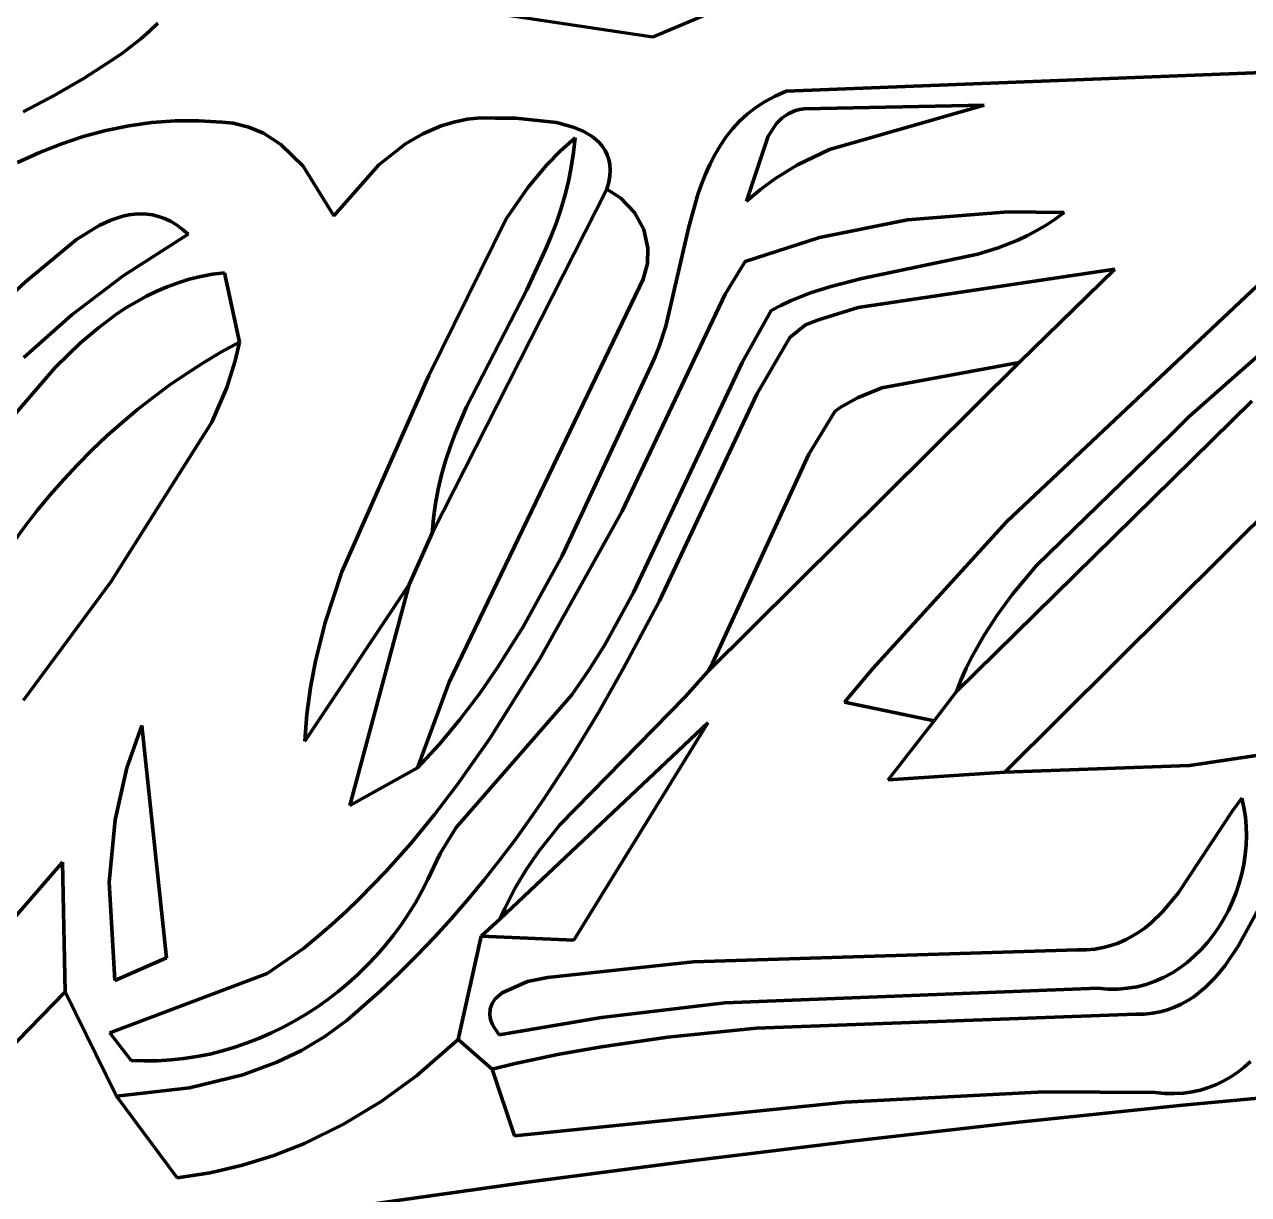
# Model space of a CAD drawing. Header units: millimetres. Extents: x 0.18 to 6.32, y 4.4 to 10.2.
# Drawn here: x 4.247 to 5.122, y 5.448 to 6.284 of the extents above; entities that cross this region are included whole.
import ezdxf

# ---------------------------------------------------------------- set-up
doc = ezdxf.new("R2010")
doc.units = ezdxf.units.MM
for name, color, linetype, lineweight in [('color#004f00ff', 7, 'CONTINUOUS', 100), ('color#86026eff', 7, 'CONTINUOUS', 100), ('color#b36001ff', 7, 'CONTINUOUS', 100), ('color#ba871eff', 7, 'CONTINUOUS', 100), ('color#fdfdfaff', 7, 'CONTINUOUS', 100)]:
    doc.layers.add(name, color=color, linetype=linetype, lineweight=lineweight)

msp = doc.modelspace()

# ---------------------------------------------------------------- linework, layer by layer
at = {"layer": 'color#004f00ff'}
for p, q in [((4.69623, 6.27473), (4.78864, 6.31392)), ((4.5463, 6.29715), (4.69623, 6.27473)), ((4.33042, 6.27346), (4.33658, 6.27893)), ((4.33658, 6.27893), (4.34255, 6.28467)), ((4.32408, 6.26829), (4.33042, 6.27346)), ((4.31098, 6.25892), (4.31759, 6.26344)), ((4.31759, 6.26344), (4.32408, 6.26829)), ((4.29002, 6.24536), (4.31098, 6.25892)), ((4.26847, 6.23279), (4.29002, 6.24536)), ((5.16726, 6.25078), (4.79145, 6.2359)), ((4.79145, 6.2359), (4.78359, 6.23252)), ((4.24636, 6.22118), (4.26847, 6.23279)), ((4.77635, 6.22867), (4.76971, 6.22436)), ((4.78359, 6.23252), (4.77635, 6.22867)), ((4.76362, 6.21962), (4.75805, 6.21448)), ((4.76971, 6.22436), (4.76362, 6.21962)), ((4.32175, 6.21123), (4.30534, 6.20787)), ((4.33831, 6.21356), (4.32175, 6.21123)), ((4.35499, 6.2148), (4.33831, 6.21356)), ((4.37173, 6.21491), (4.35499, 6.2148)), ((4.38848, 6.21384), (4.37173, 6.21491)), ((4.39646, 6.21302), (4.38848, 6.21384)), ((4.40765, 6.21028), (4.39646, 6.21302)), ((4.41794, 6.20594), (4.40765, 6.21028)), ((4.54494, 6.21117), (4.53184, 6.2055)), ((4.55409, 6.21396), (4.54494, 6.21117)), ((4.56355, 6.21588), (4.55409, 6.21396)), ((4.57335, 6.21684), (4.56355, 6.21588)), ((4.58347, 6.21679), (4.57335, 6.21684)), ((4.59824, 6.21671), (4.58347, 6.21679)), ((4.62732, 6.21359), (4.59824, 6.21671)), ((4.6392, 6.21038), (4.62732, 6.21359)), ((4.64639, 6.20742), (4.6392, 6.21038)), ((4.75298, 6.20897), (4.74836, 6.2031)), ((4.75805, 6.21448), (4.75298, 6.20897)), ((4.28913, 6.20351), (4.27318, 6.19821)), ((4.30534, 6.20787), (4.28913, 6.20351)), ((4.43034, 6.19797), (4.41794, 6.20594)), ((4.53184, 6.2055), (4.51946, 6.19826)), ((4.65274, 6.2037), (4.64639, 6.20742)), ((4.65554, 6.20153), (4.65274, 6.2037)), ((4.65806, 6.19914), (4.65554, 6.20153)), ((4.74836, 6.2031), (4.74417, 6.19692)), ((4.25753, 6.192), (4.24223, 6.18493)), ((4.27318, 6.19821), (4.25753, 6.192)), ((4.4463, 6.18234), (4.43034, 6.19797)), ((4.51946, 6.19826), (4.50043, 6.18336)), ((4.66026, 6.19652), (4.65806, 6.19914)), ((4.66212, 6.19366), (4.66026, 6.19652)), ((4.66361, 6.19055), (4.66212, 6.19366)), ((4.74417, 6.19692), (4.74037, 6.19044)), ((4.46834, 6.14696), (4.4463, 6.18234)), ((4.50043, 6.18336), (4.46834, 6.14696)), ((4.66471, 6.18718), (4.66361, 6.19055)), ((4.66539, 6.18354), (4.66471, 6.18718)), ((4.66562, 6.17962), (4.66539, 6.18354)), ((4.73693, 6.18369), (4.73381, 6.1767)), ((4.74037, 6.19044), (4.73693, 6.18369)), ((4.66465, 6.1709), (4.66539, 6.17541)), ((4.66539, 6.17541), (4.66562, 6.17962)), ((4.73381, 6.1767), (4.73097, 6.1695)), ((4.66338, 6.16607), (4.66465, 6.1709)), ((4.67332, 6.15963), (4.66338, 6.16607)), ((4.73097, 6.1695), (4.7284, 6.1621)), ((4.68313, 6.14937), (4.67332, 6.15963)), ((4.7284, 6.1621), (4.72188, 6.13904)), ((4.6897, 6.13725), (4.68313, 6.14937)), ((4.72188, 6.13904), (4.70535, 6.06817)), ((4.69269, 6.12392), (4.6897, 6.13725)), ((4.69226, 6.11282), (4.69269, 6.12392)), ((4.68913, 6.1017), (4.69226, 6.11282)), ((4.55077, 5.81376), (4.68651, 6.09623)), ((4.68651, 6.09623), (4.68913, 6.1017)), ((4.70535, 6.06817), (4.70058, 6.05344)), ((4.38806, 6.04963), (4.40093, 6.05669)), ((4.40093, 6.05669), (4.39791, 6.0434)), ((4.70058, 6.05344), (4.69784, 6.04637)), ((4.36317, 6.0343), (4.37548, 6.04216)), ((4.37548, 6.04216), (4.38806, 6.04963)), ((4.39791, 6.0434), (4.3918, 6.02415)), ((4.69784, 6.04637), (4.69482, 6.03953)), ((4.95795, 6.04204), (4.73521, 5.82115)), ((4.85964, 6.0239), (4.95795, 6.04204)), ((4.35114, 6.02605), (4.36317, 6.0343)), ((4.69482, 6.03953), (4.63132, 5.90387)), ((4.3394, 6.01742), (4.35114, 6.02605)), ((4.32796, 6.00843), (4.3394, 6.01742)), ((4.3918, 6.02415), (4.38116, 5.99958)), ((4.82999, 6.00989), (4.84227, 6.01686)), ((4.84227, 6.01686), (4.85964, 6.0239)), ((4.31681, 5.99909), (4.32796, 6.00843)), ((4.80768, 5.97663), (4.82607, 6.0072)), ((4.82607, 6.0072), (4.82999, 6.00989)), ((4.30597, 5.98941), (4.31681, 5.99909)), ((4.38116, 5.99958), (4.31269, 5.89131)), ((4.94752, 5.74948), (5.2006, 6.00098)), ((4.29543, 5.9794), (4.30597, 5.98941)), ((4.28521, 5.96908), (4.29543, 5.9794)), ((4.73869, 5.82739), (4.80768, 5.97663)), ((4.27531, 5.95844), (4.28521, 5.96908)), ((4.26572, 5.94752), (4.27531, 5.95844)), ((4.25647, 5.93631), (4.26572, 5.94752)), ((4.24755, 5.92482), (4.25647, 5.93631)), ((4.23896, 5.91308), (4.24755, 5.92482)), ((4.63132, 5.90387), (4.6036, 5.85334)), ((4.30915, 5.88563), (4.24664, 5.80073)), ((4.31269, 5.89131), (4.30915, 5.88563)), ((4.6036, 5.85334), (4.58529, 5.82416)), ((4.58529, 5.82416), (4.57223, 5.80532)), ((4.73521, 5.82115), (4.73869, 5.82739)), ((4.52808, 5.75246), (4.55077, 5.81376)), ((4.57223, 5.80532), (4.55839, 5.78704)), ((4.55839, 5.78704), (4.5437, 5.7694)), ((4.5437, 5.7694), (4.52808, 5.75246)), ((5.13861, 5.7629), (5.07963, 5.75415)), ((5.07963, 5.75415), (4.94752, 5.74948)), ((4.2106, 5.52497), (4.27637, 5.59241)), ((4.27637, 5.59241), (4.31303, 5.51795)), ((4.52743, 5.5325), (4.55719, 5.55837)), ((4.55719, 5.55837), (4.5813, 5.53725)), ((4.5813, 5.53725), (4.59728, 5.4896)), ((5.10908, 5.53173), (5.11395, 5.53504)), ((5.11395, 5.53504), (5.11862, 5.53869)), ((5.11862, 5.53869), (5.12309, 5.54264)), ((4.50202, 5.51406), (4.52743, 5.5325)), ((5.09318, 5.52398), (5.0987, 5.52617)), ((5.0987, 5.52617), (5.104, 5.52876)), ((5.104, 5.52876), (5.10908, 5.53173)), ((4.31303, 5.51795), (4.35646, 5.45957)), ((4.8335, 5.51358), (4.9757, 5.52096)), ((4.9757, 5.52096), (5.05494, 5.52059)), ((5.05494, 5.52059), (5.06195, 5.51988)), ((5.06195, 5.51988), (5.0687, 5.51971)), ((5.0687, 5.51971), (5.07519, 5.52006)), ((5.19212, 5.52242), (5.07479, 5.51135)), ((5.07519, 5.52006), (5.08143, 5.5209)), ((5.08143, 5.5209), (5.08742, 5.52222)), ((5.08742, 5.52222), (5.09318, 5.52398)), ((4.47526, 5.49786), (4.50202, 5.51406)), ((4.59728, 5.4896), (4.8335, 5.51358)), ((5.07479, 5.51135), (4.95757, 5.49919)), ((4.44724, 5.4841), (4.47526, 5.49786)), ((4.95757, 5.49919), (4.84047, 5.48596)), ((4.42545, 5.47551), (4.44724, 5.4841)), ((4.84047, 5.48596), (4.7235, 5.47168)), ((4.40303, 5.4685), (4.42545, 5.47551)), ((4.38003, 5.46316), (4.40303, 5.4685)), ((4.7235, 5.47168), (4.60667, 5.45636)), ((4.35646, 5.45957), (4.38003, 5.46316)), ((4.60667, 5.45636), (4.48997, 5.44003))]:
    msp.add_line(p, q, dxfattribs=at)
at = {"layer": 'color#86026eff'}
for p, q in [((4.33658, 6.27893), (4.33042, 6.27346)), ((4.34255, 6.28467), (4.33658, 6.27893)), ((4.33042, 6.27346), (4.32408, 6.26829)), ((4.31759, 6.26344), (4.31098, 6.25892)), ((4.32408, 6.26829), (4.31759, 6.26344)), ((4.31098, 6.25892), (4.29002, 6.24536)), ((4.29002, 6.24536), (4.26847, 6.23279)), ((4.26847, 6.23279), (4.24636, 6.22118)), ((4.53842, 5.92024), (4.66338, 6.16607)), ((4.66338, 6.16607), (4.67332, 6.15963)), ((4.67332, 6.15963), (4.68313, 6.14937)), ((4.68313, 6.14937), (4.6897, 6.13725)), ((4.6897, 6.13725), (4.69269, 6.12392)), ((4.69269, 6.12392), (4.69226, 6.11282)), ((4.69226, 6.11282), (4.68913, 6.1017)), ((4.36501, 6.10158), (4.37316, 6.10361)), ((4.37316, 6.10361), (4.38153, 6.10519)), ((4.38153, 6.10519), (4.39011, 6.10631)), ((4.39011, 6.10631), (4.40093, 6.05669)), ((4.84295, 6.08144), (5.02617, 6.10878)), ((5.02617, 6.10878), (4.95795, 6.04204)), ((4.34177, 6.09306), (4.34933, 6.09629)), ((4.34933, 6.09629), (4.35707, 6.09914)), ((4.35707, 6.09914), (4.36501, 6.10158)), ((4.68651, 6.09623), (4.55077, 5.81376)), ((4.68913, 6.1017), (4.68651, 6.09623)), ((4.32721, 6.08556), (4.33441, 6.08948)), ((4.33441, 6.08948), (4.34177, 6.09306)), ((4.31333, 6.07678), (4.32019, 6.08132)), ((4.32019, 6.08132), (4.32721, 6.08556)), ((4.81459, 6.0727), (4.84295, 6.08144)), ((4.30006, 6.06691), (4.31333, 6.07678)), ((4.79392, 6.05999), (4.80515, 6.06898)), ((4.80515, 6.06898), (4.81459, 6.0727)), ((4.28734, 6.0561), (4.30006, 6.06691)), ((4.77051, 6.01951), (4.79392, 6.05999)), ((4.26916, 6.03851), (4.28734, 6.0561)), ((4.40093, 6.05669), (4.38806, 6.04963)), ((4.37548, 6.04216), (4.36317, 6.0343)), ((4.38806, 6.04963), (4.37548, 6.04216)), ((4.95795, 6.04204), (4.85964, 6.0239)), ((4.20339, 5.9623), (4.26916, 6.03851)), ((4.36317, 6.0343), (4.35114, 6.02605)), ((4.35114, 6.02605), (4.3394, 6.01742)), ((4.3394, 6.01742), (4.32796, 6.00843)), ((4.70083, 5.87193), (4.77051, 6.01951)), ((4.84227, 6.01686), (4.82999, 6.00989)), ((4.85964, 6.0239), (4.84227, 6.01686)), ((4.32796, 6.00843), (4.31681, 5.99909)), ((4.82607, 6.0072), (4.80768, 5.97663)), ((4.82999, 6.00989), (4.82607, 6.0072)), ((4.91296, 5.80707), (5.12397, 6.01457)), ((4.31681, 5.99909), (4.30597, 5.98941)), ((5.2006, 6.00098), (4.94752, 5.74948)), ((4.30597, 5.98941), (4.29543, 5.9794)), ((4.29543, 5.9794), (4.28521, 5.96908)), ((4.80768, 5.97663), (4.73869, 5.82739)), ((4.28521, 5.96908), (4.27531, 5.95844)), ((4.27531, 5.95844), (4.26572, 5.94752)), ((4.26572, 5.94752), (4.25647, 5.93631)), ((4.25647, 5.93631), (4.24755, 5.92482)), ((4.24755, 5.92482), (4.23896, 5.91308)), ((4.52199, 5.88354), (4.53842, 5.92024)), ((4.47977, 5.72568), (4.52199, 5.88354)), ((4.67526, 5.82365), (4.70083, 5.87193)), ((4.65727, 5.79204), (4.67526, 5.82365)), ((4.73869, 5.82739), (4.73521, 5.82115)), ((4.73521, 5.82115), (4.71929, 5.80334)), ((4.55077, 5.81376), (4.52808, 5.75246)), ((4.89704, 5.78613), (4.91296, 5.80707)), ((4.71929, 5.80334), (4.62961, 5.71182)), ((4.63841, 5.76101), (4.65727, 5.79204)), ((4.86421, 5.74384), (4.89704, 5.78613)), ((4.62863, 5.74575), (4.63841, 5.76101)), ((4.52808, 5.75246), (4.47977, 5.72568)), ((4.61859, 5.73067), (4.62863, 5.74575)), ((4.94752, 5.74948), (4.86421, 5.74384)), ((4.60829, 5.71579), (4.61859, 5.73067)), ((4.59771, 5.70113), (4.60829, 5.71579)), ((4.62961, 5.71182), (4.61484, 5.69313)), ((4.58683, 5.68669), (4.59771, 5.70113)), ((4.61484, 5.69313), (4.60584, 5.68005)), ((4.19624, 5.59489), (4.27453, 5.68503)), ((4.27453, 5.68503), (4.27637, 5.59241)), ((4.57566, 5.67248), (4.58683, 5.68669)), ((4.60584, 5.68005), (4.59765, 5.66636)), ((5.11439, 5.625), (5.14587, 5.68292)), ((4.56417, 5.65854), (4.57566, 5.67248)), ((4.59765, 5.66636), (4.59038, 5.65199)), ((4.55235, 5.64486), (4.56417, 5.65854)), ((4.59038, 5.65199), (4.58713, 5.64452)), ((4.54019, 5.63145), (4.55235, 5.64486)), ((4.58713, 5.64452), (4.57355, 5.63212)), ((4.52768, 5.61835), (4.54019, 5.63145)), ((4.57355, 5.63212), (4.55719, 5.55837)), ((5.10507, 5.61131), (5.11439, 5.625)), ((4.5148, 5.60554), (4.52768, 5.61835)), ((4.50155, 5.59306), (4.5148, 5.60554)), ((5.09821, 5.60298), (5.10507, 5.61131)), ((5.09075, 5.59547), (5.09821, 5.60298)), ((4.27637, 5.59241), (4.2106, 5.52497)), ((4.48791, 5.58091), (4.50155, 5.59306)), ((5.07823, 5.58614), (5.08259, 5.58897)), ((5.08259, 5.58897), (5.08677, 5.59208)), ((5.08677, 5.59208), (5.09075, 5.59547)), ((4.47785, 5.5722), (4.48791, 5.58091)), ((5.05857, 5.57823), (5.06384, 5.57966)), ((5.06384, 5.57966), (5.06886, 5.58147)), ((5.06886, 5.58147), (5.07365, 5.58364)), ((5.07365, 5.58364), (5.07823, 5.58614)), ((4.46193, 5.56059), (4.47785, 5.5722)), ((4.77024, 5.56636), (5.04124, 5.57643)), ((5.04124, 5.57643), (5.04729, 5.57659)), ((5.04729, 5.57659), (5.05306, 5.5772)), ((5.05306, 5.5772), (5.05857, 5.57823)), ((4.70683, 5.55993), (4.77024, 5.56636)), ((4.44513, 5.55063), (4.46193, 5.56059)), ((4.55719, 5.55837), (4.52743, 5.5325)), ((4.62812, 5.54755), (4.65952, 5.55316)), ((4.65952, 5.55316), (4.70683, 5.55993)), ((4.42758, 5.5422), (4.44513, 5.55063)), ((4.59687, 5.54095), (4.62812, 5.54755)), ((4.40319, 5.53318), (4.42758, 5.5422)), ((4.5813, 5.53725), (4.59687, 5.54095)), ((4.59728, 5.4896), (4.5813, 5.53725)), ((5.11395, 5.53504), (5.10908, 5.53173)), ((5.11862, 5.53869), (5.11395, 5.53504)), ((5.12309, 5.54264), (5.11862, 5.53869)), ((4.36511, 5.52386), (4.40319, 5.53318)), ((4.52743, 5.5325), (4.50202, 5.51406)), ((5.0987, 5.52617), (5.09318, 5.52398)), ((5.104, 5.52876), (5.0987, 5.52617)), ((5.10908, 5.53173), (5.104, 5.52876)), ((4.31303, 5.51795), (4.36511, 5.52386)), ((4.35646, 5.45957), (4.31303, 5.51795)), ((4.9757, 5.52096), (4.8335, 5.51358)), ((5.05494, 5.52059), (4.9757, 5.52096)), ((5.06195, 5.51988), (5.05494, 5.52059)), ((5.0687, 5.51971), (5.06195, 5.51988)), ((5.07519, 5.52006), (5.0687, 5.51971)), ((5.08143, 5.5209), (5.07519, 5.52006)), ((5.08742, 5.52222), (5.08143, 5.5209)), ((5.09318, 5.52398), (5.08742, 5.52222)), ((4.50202, 5.51406), (4.47526, 5.49786)), ((4.8335, 5.51358), (4.59728, 5.4896)), ((4.47526, 5.49786), (4.44724, 5.4841)), ((4.44724, 5.4841), (4.42545, 5.47551)), ((4.42545, 5.47551), (4.40303, 5.4685)), ((4.40303, 5.4685), (4.38003, 5.46316)), ((4.38003, 5.46316), (4.35646, 5.45957))]:
    msp.add_line(p, q, dxfattribs=at)
at = {"layer": 'color#b36001ff'}
for p, q in [((4.63012, 6.19327), (4.64058, 6.20268)), ((4.64058, 6.20268), (4.63953, 6.19206)), ((4.62041, 6.18328), (4.63012, 6.19327)), ((4.63953, 6.19206), (4.63793, 6.18163)), ((4.60714, 6.16737), (4.62041, 6.18328)), ((4.63793, 6.18163), (4.63584, 6.17137)), ((4.59149, 6.14468), (4.60714, 6.16737)), ((4.63584, 6.17137), (4.6333, 6.16129)), ((4.6333, 6.16129), (4.63033, 6.15135)), ((4.31754, 6.14668), (4.32178, 6.1476)), ((4.32178, 6.1476), (4.32604, 6.14817)), ((4.32604, 6.14817), (4.33031, 6.14838)), ((4.33031, 6.14838), (4.33458, 6.1482)), ((4.33458, 6.1482), (4.33885, 6.14759)), ((4.33885, 6.14759), (4.34311, 6.14655)), ((4.63033, 6.15135), (4.62699, 6.14155)), ((4.87811, 6.14399), (4.94998, 6.1498)), ((4.94998, 6.1498), (4.98995, 6.14929)), ((4.98995, 6.14929), (4.98362, 6.14458)), ((4.28449, 6.12993), (4.30075, 6.14006)), ((4.30075, 6.14006), (4.30909, 6.1439)), ((4.30909, 6.1439), (4.31754, 6.14668)), ((4.34311, 6.14655), (4.34736, 6.14504)), ((4.34736, 6.14504), (4.3516, 6.14303)), ((4.3516, 6.14303), (4.35582, 6.14051)), ((4.35582, 6.14051), (4.36002, 6.13744)), ((4.53625, 6.03272), (4.59149, 6.14468)), ((4.62699, 6.14155), (4.62332, 6.13187)), ((4.81532, 6.13133), (4.87811, 6.14399)), ((4.97714, 6.14027), (4.97052, 6.13636)), ((4.98362, 6.14458), (4.97714, 6.14027)), ((4.24798, 6.0997), (4.28449, 6.12993)), ((4.36419, 6.13381), (4.3177, 6.10404)), ((4.36002, 6.13744), (4.36419, 6.13381)), ((4.62332, 6.13187), (4.61934, 6.12229)), ((4.76209, 6.11426), (4.81532, 6.13133)), ((4.95687, 6.12957), (4.94276, 6.12401)), ((4.96375, 6.1328), (4.95687, 6.12957)), ((4.97052, 6.13636), (4.96375, 6.1328)), ((4.61934, 6.12229), (4.60604, 6.09406)), ((4.94276, 6.12401), (4.92827, 6.11944)), ((4.94888, 5.92817), (5.15519, 6.12273)), ((4.74771, 6.09091), (4.76209, 6.11426)), ((4.92827, 6.11944), (4.84553, 6.10207)), ((4.3177, 6.10404), (4.28109, 6.07624)), ((4.23829, 6.09068), (4.24798, 6.0997)), ((4.82322, 6.0965), (4.80868, 6.09184)), ((4.84553, 6.10207), (4.82322, 6.0965)), ((4.60604, 6.09406), (4.56313, 6.01044)), ((4.67424, 5.93597), (4.74771, 6.09091)), ((4.79451, 6.08617), (4.78759, 6.08288)), ((4.80868, 6.09184), (4.79451, 6.08617)), ((4.78079, 6.07926), (4.76, 6.04213)), ((4.78759, 6.08288), (4.78079, 6.07926)), ((5.16897, 6.08243), (5.11583, 6.03578)), ((4.28109, 6.07624), (4.24687, 6.04567)), ((4.76, 6.04213), (4.6824, 5.87782)), ((5.11583, 6.03578), (5.0793, 6.00344)), ((4.47405, 5.89258), (4.53625, 6.03272)), ((4.56313, 6.01044), (4.55503, 5.99134)), ((5.0793, 6.00344), (5.06667, 5.99095)), ((4.55503, 5.99134), (4.55143, 5.98163)), ((5.06667, 5.99095), (4.97023, 5.89707)), ((4.55143, 5.98163), (4.54816, 5.97179)), ((4.54816, 5.97179), (4.54528, 5.96182)), ((4.54528, 5.96182), (4.54283, 5.95169)), ((4.54283, 5.95169), (4.54084, 5.94139)), ((4.54084, 5.94139), (4.53936, 5.93092)), ((4.53936, 5.93092), (4.53842, 5.92024)), ((4.61545, 5.83038), (4.67424, 5.93597)), ((4.53842, 5.92024), (4.52199, 5.88354)), ((4.85329, 5.82348), (4.94888, 5.92817)), ((4.97023, 5.89707), (4.95312, 5.87657)), ((4.46207, 5.85634), (4.47405, 5.89258)), ((4.52199, 5.88354), (4.44759, 5.77145)), ((4.6824, 5.87782), (4.66177, 5.84044)), ((4.95312, 5.87657), (4.94258, 5.86227)), ((4.94258, 5.86227), (4.93287, 5.84738)), ((4.45506, 5.82862), (4.46207, 5.85634)), ((4.93287, 5.84738), (4.9241, 5.83182)), ((4.66177, 5.84044), (4.65048, 5.82231)), ((4.45151, 5.80984), (4.45506, 5.82862)), ((4.57961, 5.77342), (4.61545, 5.83038)), ((4.83298, 5.79938), (4.85329, 5.82348)), ((4.9201, 5.82377), (4.91638, 5.81552)), ((4.9241, 5.83182), (4.9201, 5.82377)), ((4.65048, 5.82231), (4.63837, 5.80463)), ((4.91638, 5.81552), (4.91296, 5.80707)), ((4.44899, 5.79079), (4.45151, 5.80984)), ((4.91296, 5.80707), (4.89704, 5.78613)), ((4.63837, 5.80463), (4.55556, 5.70996)), ((4.89704, 5.78613), (4.83298, 5.79938)), ((4.44759, 5.77145), (4.44899, 5.79079)), ((4.55645, 5.74046), (4.57961, 5.77342)), ((4.54019, 5.71915), (4.55645, 5.74046)), ((5.11018, 5.72188), (5.11681, 5.7307)), ((5.11681, 5.7307), (5.11836, 5.72416)), ((4.52319, 5.69846), (4.54019, 5.71915)), ((5.07131, 5.66287), (5.11018, 5.72188)), ((5.11836, 5.72416), (5.11944, 5.7175)), ((4.55556, 5.70996), (4.54426, 5.69119)), ((5.11944, 5.7175), (5.12007, 5.71076)), ((5.12007, 5.71076), (5.12027, 5.70395)), ((5.12027, 5.70395), (5.12003, 5.69712)), ((4.50539, 5.67846), (4.52319, 5.69846)), ((5.12003, 5.69712), (5.11938, 5.69027)), ((4.54426, 5.69119), (4.53941, 5.6812)), ((5.11938, 5.69027), (5.11832, 5.68345)), ((4.48672, 5.65923), (4.50539, 5.67846)), ((4.53941, 5.6812), (4.5355, 5.67267)), ((5.11687, 5.67668), (5.11503, 5.66999)), ((5.11832, 5.68345), (5.11687, 5.67668)), ((4.5355, 5.67267), (4.53122, 5.66431)), ((5.11503, 5.66999), (5.11282, 5.66341)), ((4.47704, 5.64992), (4.48672, 5.65923)), ((4.53122, 5.66431), (4.5266, 5.65614)), ((5.06017, 5.64962), (5.07131, 5.66287)), ((5.11282, 5.66341), (5.11024, 5.65695)), ((4.46712, 5.64084), (4.47704, 5.64992)), ((4.5266, 5.65614), (4.52165, 5.64817)), ((5.05207, 5.64181), (5.06017, 5.64962)), ((5.10732, 5.65066), (5.10404, 5.64456)), ((5.11024, 5.65695), (5.10732, 5.65066)), ((4.45695, 5.63198), (4.46712, 5.64084)), ((4.51637, 5.64041), (4.51078, 5.63286)), ((4.52165, 5.64817), (4.51637, 5.64041)), ((5.04777, 5.63828), (5.05207, 5.64181)), ((5.10404, 5.64456), (5.10044, 5.63867)), ((4.44652, 5.62336), (4.45695, 5.63198)), ((4.51078, 5.63286), (4.50489, 5.62554)), ((5.03375, 5.62952), (5.03863, 5.63211)), ((5.03863, 5.63211), (5.0433, 5.63504)), ((5.0433, 5.63504), (5.04777, 5.63828)), ((5.09652, 5.63303), (5.09229, 5.62765)), ((5.10044, 5.63867), (5.09652, 5.63303)), ((4.42059, 5.60551), (4.44652, 5.62336)), ((4.50489, 5.62554), (4.49872, 5.61845)), ((4.72499, 5.61388), (4.99944, 5.62237)), ((4.99944, 5.62237), (5.00583, 5.62244)), ((5.00583, 5.62244), (5.01193, 5.62299)), ((5.01193, 5.62299), (5.01776, 5.624)), ((5.01776, 5.624), (5.02333, 5.62544)), ((5.02333, 5.62544), (5.02866, 5.62729)), ((5.02866, 5.62729), (5.03375, 5.62952)), ((5.08776, 5.62258), (5.08294, 5.61784)), ((5.09229, 5.62765), (5.08776, 5.62258)), ((4.49872, 5.61845), (4.49226, 5.61162)), ((4.62096, 5.60276), (4.72499, 5.61388)), ((5.08294, 5.61784), (5.07784, 5.61344)), ((4.30827, 5.56305), (4.42059, 5.60551)), ((4.48555, 5.60505), (4.47858, 5.59874)), ((4.49226, 5.61162), (4.48555, 5.60505)), ((5.06685, 5.60583), (5.06099, 5.60267)), ((5.07247, 5.60943), (5.06685, 5.60583)), ((5.07784, 5.61344), (5.07247, 5.60943)), ((4.47858, 5.59874), (4.47137, 5.59272)), ((4.5885, 5.5918), (4.60661, 5.59986)), ((4.60661, 5.59986), (4.62096, 5.60276)), ((5.04856, 5.59777), (5.04203, 5.59608)), ((5.05489, 5.59997), (5.04856, 5.59777)), ((5.06099, 5.60267), (5.05489, 5.59997)), ((4.47137, 5.59272), (4.46394, 5.58699)), ((4.58133, 5.58409), (4.58362, 5.58743)), ((4.58362, 5.58743), (4.5885, 5.5918)), ((5.01396, 5.59509), (4.74766, 5.58446)), ((5.02124, 5.59442), (5.01396, 5.59509)), ((5.02835, 5.59438), (5.02124, 5.59442)), ((5.03529, 5.59494), (5.02835, 5.59438)), ((5.04203, 5.59608), (5.03529, 5.59494)), ((4.45628, 5.58156), (4.44842, 5.57644)), ((4.46394, 5.58699), (4.45628, 5.58156)), ((4.57964, 5.57631), (4.57995, 5.58038)), ((4.57995, 5.58038), (4.58133, 5.58409)), ((4.74766, 5.58446), (4.65948, 5.57417)), ((4.44037, 5.57164), (4.43214, 5.56718)), ((4.44842, 5.57644), (4.44037, 5.57164)), ((4.57993, 5.57413), (4.57964, 5.57631)), ((4.58053, 5.57186), (4.57993, 5.57413)), ((4.58147, 5.56949), (4.58053, 5.57186)), ((4.65948, 5.57417), (4.58646, 5.56179)), ((4.32344, 5.54342), (4.30827, 5.56305)), ((4.42373, 5.56306), (4.41517, 5.55929)), ((4.43214, 5.56718), (4.42373, 5.56306)), ((4.58276, 5.56702), (4.58147, 5.56949)), ((4.58441, 5.56446), (4.58276, 5.56702)), ((4.58646, 5.56179), (4.58441, 5.56446)), ((4.39762, 5.55287), (4.38866, 5.55022)), ((4.40646, 5.55589), (4.39762, 5.55287)), ((4.41517, 5.55929), (4.40646, 5.55589)), ((4.3518, 5.54373), (4.34239, 5.54317)), ((4.36114, 5.54472), (4.3518, 5.54373)), ((4.3704, 5.54614), (4.36114, 5.54472)), ((4.37958, 5.54798), (4.3704, 5.54614)), ((4.38866, 5.55022), (4.37958, 5.54798)), ((4.33294, 5.54306), (4.32344, 5.54342)), ((4.34239, 5.54317), (4.33294, 5.54306))]:
    msp.add_line(p, q, dxfattribs=at)
at = {"layer": 'color#ba871eff'}
for p, q in [((4.79145, 6.2359), (5.16726, 6.25078)), ((4.78359, 6.23252), (4.79145, 6.2359)), ((4.76971, 6.22436), (4.77635, 6.22867)), ((4.77635, 6.22867), (4.78359, 6.23252)), ((4.93282, 6.22597), (4.8042, 6.22348)), ((4.82244, 6.1942), (4.93282, 6.22597)), ((4.75805, 6.21448), (4.76362, 6.21962)), ((4.76362, 6.21962), (4.76971, 6.22436)), ((4.79279, 6.21979), (4.78831, 6.21674)), ((4.79806, 6.22207), (4.79279, 6.21979)), ((4.80101, 6.22289), (4.79806, 6.22207)), ((4.8042, 6.22348), (4.80101, 6.22289)), ((4.30534, 6.20787), (4.32175, 6.21123)), ((4.32175, 6.21123), (4.33831, 6.21356)), ((4.33831, 6.21356), (4.35499, 6.2148)), ((4.35499, 6.2148), (4.37173, 6.21491)), ((4.37173, 6.21491), (4.38848, 6.21384)), ((4.38848, 6.21384), (4.39646, 6.21302)), ((4.39646, 6.21302), (4.40765, 6.21028)), ((4.40765, 6.21028), (4.41794, 6.20594)), ((4.53184, 6.2055), (4.54494, 6.21117)), ((4.54494, 6.21117), (4.55409, 6.21396)), ((4.55409, 6.21396), (4.56355, 6.21588)), ((4.56355, 6.21588), (4.57335, 6.21684)), ((4.57335, 6.21684), (4.58347, 6.21679)), ((4.58347, 6.21679), (4.59824, 6.21671)), ((4.59824, 6.21671), (4.62732, 6.21359)), ((4.62732, 6.21359), (4.6392, 6.21038)), ((4.6392, 6.21038), (4.64639, 6.20742)), ((4.74836, 6.2031), (4.75298, 6.20897)), ((4.75298, 6.20897), (4.75805, 6.21448)), ((4.78451, 6.21301), (4.77861, 6.20391)), ((4.78831, 6.21674), (4.78451, 6.21301)), ((4.27318, 6.19821), (4.28913, 6.20351)), ((4.28913, 6.20351), (4.30534, 6.20787)), ((4.41794, 6.20594), (4.43034, 6.19797)), ((4.51946, 6.19826), (4.53184, 6.2055)), ((4.64058, 6.20268), (4.63012, 6.19327)), ((4.63953, 6.19206), (4.64058, 6.20268)), ((4.64639, 6.20742), (4.65274, 6.2037)), ((4.65274, 6.2037), (4.65554, 6.20153)), ((4.65554, 6.20153), (4.65806, 6.19914)), ((4.74417, 6.19692), (4.74836, 6.2031)), ((4.77861, 6.20391), (4.76307, 6.15735)), ((4.24223, 6.18493), (4.25753, 6.192)), ((4.25753, 6.192), (4.27318, 6.19821)), ((4.43034, 6.19797), (4.4463, 6.18234)), ((4.50043, 6.18336), (4.51946, 6.19826)), ((4.63012, 6.19327), (4.62041, 6.18328)), ((4.63793, 6.18163), (4.63953, 6.19206)), ((4.65806, 6.19914), (4.66026, 6.19652)), ((4.66026, 6.19652), (4.66212, 6.19366)), ((4.66212, 6.19366), (4.66361, 6.19055)), ((4.74037, 6.19044), (4.74417, 6.19692)), ((4.79958, 6.18334), (4.82244, 6.1942)), ((4.4463, 6.18234), (4.46834, 6.14696)), ((4.46834, 6.14696), (4.50043, 6.18336)), ((4.62041, 6.18328), (4.60714, 6.16737)), ((4.66361, 6.19055), (4.66471, 6.18718)), ((4.66471, 6.18718), (4.66539, 6.18354)), ((4.66539, 6.18354), (4.66562, 6.17962)), ((4.73381, 6.1767), (4.73693, 6.18369)), ((4.73693, 6.18369), (4.74037, 6.19044)), ((4.78331, 6.17342), (4.79958, 6.18334)), ((4.63584, 6.17137), (4.63793, 6.18163)), ((4.66539, 6.17541), (4.66465, 6.1709)), ((4.66562, 6.17962), (4.66539, 6.17541)), ((4.73097, 6.1695), (4.73381, 6.1767)), ((4.77297, 6.16583), (4.78331, 6.17342)), ((4.66338, 6.16607), (4.53842, 5.92024)), ((4.60714, 6.16737), (4.59149, 6.14468)), ((4.6333, 6.16129), (4.63584, 6.17137)), ((4.66465, 6.1709), (4.66338, 6.16607)), ((4.7284, 6.1621), (4.73097, 6.1695)), ((4.76307, 6.15735), (4.77297, 6.16583)), ((4.63033, 6.15135), (4.6333, 6.16129)), ((4.72188, 6.13904), (4.7284, 6.1621)), ((4.32178, 6.1476), (4.31754, 6.14668)), ((4.32604, 6.14817), (4.32178, 6.1476)), ((4.33031, 6.14838), (4.32604, 6.14817)), ((4.33458, 6.1482), (4.33031, 6.14838)), ((4.33885, 6.14759), (4.33458, 6.1482)), ((4.34311, 6.14655), (4.33885, 6.14759)), ((4.62699, 6.14155), (4.63033, 6.15135)), ((4.94998, 6.1498), (4.87811, 6.14399)), ((4.98995, 6.14929), (4.94998, 6.1498)), ((4.98362, 6.14458), (4.98995, 6.14929)), ((4.30075, 6.14006), (4.28449, 6.12993)), ((4.30909, 6.1439), (4.30075, 6.14006)), ((4.31754, 6.14668), (4.30909, 6.1439)), ((4.34736, 6.14504), (4.34311, 6.14655)), ((4.3516, 6.14303), (4.34736, 6.14504)), ((4.35582, 6.14051), (4.3516, 6.14303)), ((4.36002, 6.13744), (4.35582, 6.14051)), ((4.59149, 6.14468), (4.53625, 6.03272)), ((4.62332, 6.13187), (4.62699, 6.14155)), ((4.70535, 6.06817), (4.72188, 6.13904)), ((4.87811, 6.14399), (4.81532, 6.13133)), ((4.97052, 6.13636), (4.97714, 6.14027)), ((4.97714, 6.14027), (4.98362, 6.14458)), ((4.28449, 6.12993), (4.24798, 6.0997)), ((4.3177, 6.10404), (4.36419, 6.13381)), ((4.36419, 6.13381), (4.36002, 6.13744)), ((4.61934, 6.12229), (4.62332, 6.13187)), ((4.81532, 6.13133), (4.76209, 6.11426)), ((4.94276, 6.12401), (4.95687, 6.12957)), ((4.95687, 6.12957), (4.96375, 6.1328)), ((4.96375, 6.1328), (4.97052, 6.13636)), ((4.60604, 6.09406), (4.61934, 6.12229)), ((4.92827, 6.11944), (4.94276, 6.12401)), ((5.15519, 6.12273), (4.94888, 5.92817)), ((4.76209, 6.11426), (4.74771, 6.09091)), ((4.84553, 6.10207), (4.92827, 6.11944)), ((4.28109, 6.07624), (4.3177, 6.10404)), ((4.37316, 6.10361), (4.36501, 6.10158)), ((4.38153, 6.10519), (4.37316, 6.10361)), ((4.39011, 6.10631), (4.38153, 6.10519)), ((4.40093, 6.05669), (4.39011, 6.10631)), ((5.02617, 6.10878), (4.84295, 6.08144)), ((4.95795, 6.04204), (5.02617, 6.10878)), ((4.24798, 6.0997), (4.23829, 6.09068)), ((4.34933, 6.09629), (4.34177, 6.09306)), ((4.35707, 6.09914), (4.34933, 6.09629)), ((4.36501, 6.10158), (4.35707, 6.09914)), ((4.80868, 6.09184), (4.82322, 6.0965)), ((4.82322, 6.0965), (4.84553, 6.10207)), ((4.33441, 6.08948), (4.32721, 6.08556)), ((4.34177, 6.09306), (4.33441, 6.08948)), ((4.56313, 6.01044), (4.60604, 6.09406)), ((4.74771, 6.09091), (4.67424, 5.93597)), ((4.78759, 6.08288), (4.79451, 6.08617)), ((4.79451, 6.08617), (4.80868, 6.09184)), ((4.32019, 6.08132), (4.31333, 6.07678)), ((4.32721, 6.08556), (4.32019, 6.08132)), ((4.76, 6.04213), (4.78079, 6.07926)), ((4.78079, 6.07926), (4.78759, 6.08288)), ((4.84295, 6.08144), (4.81459, 6.0727)), ((5.11583, 6.03578), (5.16897, 6.08243)), ((4.24687, 6.04567), (4.28109, 6.07624)), ((4.31333, 6.07678), (4.30006, 6.06691)), ((4.80515, 6.06898), (4.79392, 6.05999)), ((4.81459, 6.0727), (4.80515, 6.06898)), ((4.30006, 6.06691), (4.28734, 6.0561)), ((4.70058, 6.05344), (4.70535, 6.06817)), ((4.79392, 6.05999), (4.77051, 6.01951)), ((4.28734, 6.0561), (4.26916, 6.03851)), ((4.39791, 6.0434), (4.40093, 6.05669)), ((4.69784, 6.04637), (4.70058, 6.05344)), ((4.3918, 6.02415), (4.39791, 6.0434)), ((4.6824, 5.87782), (4.76, 6.04213)), ((4.69482, 6.03953), (4.69784, 6.04637)), ((4.73521, 5.82115), (4.95795, 6.04204)), ((4.26916, 6.03851), (4.20339, 5.9623)), ((4.63132, 5.90387), (4.69482, 6.03953)), ((5.0793, 6.00344), (5.11583, 6.03578)), ((4.53625, 6.03272), (4.47405, 5.89258)), ((4.38116, 5.99958), (4.3918, 6.02415)), ((4.77051, 6.01951), (4.70083, 5.87193)), ((4.55503, 5.99134), (4.56313, 6.01044)), ((5.12397, 6.01457), (4.91296, 5.80707)), ((4.31269, 5.89131), (4.38116, 5.99958)), ((5.06667, 5.99095), (5.0793, 6.00344)), ((4.55143, 5.98163), (4.55503, 5.99134)), ((4.97023, 5.89707), (5.06667, 5.99095)), ((4.54816, 5.97179), (4.55143, 5.98163)), ((4.54528, 5.96182), (4.54816, 5.97179)), ((4.54283, 5.95169), (4.54528, 5.96182)), ((4.54084, 5.94139), (4.54283, 5.95169)), ((4.53936, 5.93092), (4.54084, 5.94139)), ((4.53842, 5.92024), (4.53936, 5.93092)), ((4.67424, 5.93597), (4.61545, 5.83038)), ((4.94888, 5.92817), (4.85329, 5.82348)), ((4.6036, 5.85334), (4.63132, 5.90387)), ((4.95312, 5.87657), (4.97023, 5.89707)), ((4.24664, 5.80073), (4.30915, 5.88563)), ((4.30915, 5.88563), (4.31269, 5.89131)), ((4.47405, 5.89258), (4.46207, 5.85634)), ((4.44759, 5.77145), (4.52199, 5.88354)), ((4.52199, 5.88354), (4.47977, 5.72568)), ((4.66177, 5.84044), (4.6824, 5.87782)), ((4.94258, 5.86227), (4.95312, 5.87657)), ((4.70083, 5.87193), (4.67526, 5.82365)), ((4.93287, 5.84738), (4.94258, 5.86227)), ((4.46207, 5.85634), (4.45506, 5.82862)), ((4.58529, 5.82416), (4.6036, 5.85334)), ((4.9241, 5.83182), (4.93287, 5.84738)), ((4.65048, 5.82231), (4.66177, 5.84044)), ((4.45506, 5.82862), (4.45151, 5.80984)), ((4.57223, 5.80532), (4.58529, 5.82416)), ((4.61545, 5.83038), (4.57961, 5.77342)), ((4.67526, 5.82365), (4.65727, 5.79204)), ((4.85329, 5.82348), (4.83298, 5.79938)), ((4.91638, 5.81552), (4.9201, 5.82377)), ((4.9201, 5.82377), (4.9241, 5.83182)), ((4.63837, 5.80463), (4.65048, 5.82231)), ((4.71929, 5.80334), (4.73521, 5.82115)), ((4.91296, 5.80707), (4.91638, 5.81552)), ((4.45151, 5.80984), (4.44899, 5.79079)), ((4.55556, 5.70996), (4.63837, 5.80463)), ((4.55839, 5.78704), (4.57223, 5.80532)), ((4.62961, 5.71182), (4.71929, 5.80334)), ((4.83298, 5.79938), (4.89704, 5.78613)), ((4.44899, 5.79079), (4.44759, 5.77145)), ((4.65727, 5.79204), (4.63841, 5.76101)), ((4.33109, 5.7828), (4.32035, 5.75255)), ((4.34864, 5.61672), (4.33109, 5.7828)), ((4.5437, 5.7694), (4.55839, 5.78704)), ((4.73535, 5.78458), (4.58713, 5.64452)), ((4.63969, 5.62925), (4.73535, 5.78458)), ((4.89704, 5.78613), (4.86421, 5.74384)), ((4.57961, 5.77342), (4.55645, 5.74046)), ((4.52808, 5.75246), (4.5437, 5.7694)), ((5.07963, 5.75415), (5.13861, 5.7629)), ((4.63841, 5.76101), (4.62863, 5.74575)), ((4.94752, 5.74948), (5.07963, 5.75415)), ((4.32035, 5.75255), (4.312, 5.71524)), ((4.47977, 5.72568), (4.52808, 5.75246)), ((4.62863, 5.74575), (4.61859, 5.73067)), ((4.86421, 5.74384), (4.94752, 5.74948)), ((4.55645, 5.74046), (4.54019, 5.71915)), ((4.61859, 5.73067), (4.60829, 5.71579)), ((5.11681, 5.7307), (5.11018, 5.72188)), ((5.11836, 5.72416), (5.11681, 5.7307)), ((4.54019, 5.71915), (4.52319, 5.69846)), ((5.11018, 5.72188), (5.07131, 5.66287)), ((5.11944, 5.7175), (5.11836, 5.72416)), ((4.312, 5.71524), (4.30789, 5.67083)), ((4.54426, 5.69119), (4.55556, 5.70996)), ((4.60829, 5.71579), (4.59771, 5.70113)), ((4.61484, 5.69313), (4.62961, 5.71182)), ((5.12007, 5.71076), (5.11944, 5.7175)), ((5.12027, 5.70395), (5.12007, 5.71076)), ((4.59771, 5.70113), (4.58683, 5.68669)), ((5.12003, 5.69712), (5.12027, 5.70395)), ((4.52319, 5.69846), (4.50539, 5.67846)), ((4.60584, 5.68005), (4.61484, 5.69313)), ((5.11938, 5.69027), (5.12003, 5.69712)), ((4.27453, 5.68503), (4.19624, 5.59489)), ((4.27637, 5.59241), (4.27453, 5.68503)), ((4.53941, 5.6812), (4.54426, 5.69119)), ((4.58683, 5.68669), (4.57566, 5.67248)), ((5.11832, 5.68345), (5.11938, 5.69027)), ((4.50539, 5.67846), (4.48672, 5.65923)), ((4.5355, 5.67267), (4.53941, 5.6812)), ((4.59765, 5.66636), (4.60584, 5.68005)), ((5.14587, 5.68292), (5.11439, 5.625)), ((5.11503, 5.66999), (5.11687, 5.67668)), ((5.11687, 5.67668), (5.11832, 5.68345)), ((4.30789, 5.67083), (4.31184, 5.60058)), ((4.53122, 5.66431), (4.5355, 5.67267)), ((4.57566, 5.67248), (4.56417, 5.65854)), ((4.59038, 5.65199), (4.59765, 5.66636)), ((5.11282, 5.66341), (5.11503, 5.66999)), ((4.48672, 5.65923), (4.47704, 5.64992)), ((4.5266, 5.65614), (4.53122, 5.66431)), ((4.56417, 5.65854), (4.55235, 5.64486)), ((5.07131, 5.66287), (5.06017, 5.64962)), ((5.11024, 5.65695), (5.11282, 5.66341)), ((4.47704, 5.64992), (4.46712, 5.64084)), ((4.52165, 5.64817), (4.5266, 5.65614)), ((4.58713, 5.64452), (4.59038, 5.65199)), ((5.06017, 5.64962), (5.05207, 5.64181)), ((5.10404, 5.64456), (5.10732, 5.65066)), ((5.10732, 5.65066), (5.11024, 5.65695)), ((4.46712, 5.64084), (4.45695, 5.63198)), ((4.51078, 5.63286), (4.51637, 5.64041)), ((4.51637, 5.64041), (4.52165, 5.64817)), ((4.55235, 5.64486), (4.54019, 5.63145)), ((5.05207, 5.64181), (5.04777, 5.63828)), ((5.10044, 5.63867), (5.10404, 5.64456)), ((4.45695, 5.63198), (4.44652, 5.62336)), ((4.50489, 5.62554), (4.51078, 5.63286)), ((4.54019, 5.63145), (4.52768, 5.61835)), ((4.55719, 5.55837), (4.57355, 5.63212)), ((4.57355, 5.63212), (4.63969, 5.62925)), ((5.03863, 5.63211), (5.03375, 5.62952)), ((5.0433, 5.63504), (5.03863, 5.63211)), ((5.04777, 5.63828), (5.0433, 5.63504)), ((5.09229, 5.62765), (5.09652, 5.63303)), ((5.09652, 5.63303), (5.10044, 5.63867)), ((4.44652, 5.62336), (4.42059, 5.60551)), ((4.49872, 5.61845), (4.50489, 5.62554)), ((4.99944, 5.62237), (4.72499, 5.61388)), ((5.00583, 5.62244), (4.99944, 5.62237)), ((5.01193, 5.62299), (5.00583, 5.62244)), ((5.01776, 5.624), (5.01193, 5.62299)), ((5.02333, 5.62544), (5.01776, 5.624)), ((5.02866, 5.62729), (5.02333, 5.62544)), ((5.03375, 5.62952), (5.02866, 5.62729)), ((5.08294, 5.61784), (5.08776, 5.62258)), ((5.08776, 5.62258), (5.09229, 5.62765)), ((5.11439, 5.625), (5.10507, 5.61131)), ((4.31184, 5.60058), (4.34864, 5.61672)), ((4.49226, 5.61162), (4.49872, 5.61845)), ((4.52768, 5.61835), (4.5148, 5.60554)), ((4.72499, 5.61388), (4.62096, 5.60276)), ((5.07784, 5.61344), (5.08294, 5.61784)), ((4.42059, 5.60551), (4.30827, 5.56305)), ((4.47858, 5.59874), (4.48555, 5.60505)), ((4.48555, 5.60505), (4.49226, 5.61162)), ((4.5148, 5.60554), (4.50155, 5.59306)), ((5.06099, 5.60267), (5.06685, 5.60583)), ((5.06685, 5.60583), (5.07247, 5.60943)), ((5.07247, 5.60943), (5.07784, 5.61344)), ((5.10507, 5.61131), (5.09821, 5.60298)), ((4.47137, 5.59272), (4.47858, 5.59874)), ((4.60661, 5.59986), (4.5885, 5.5918)), ((4.62096, 5.60276), (4.60661, 5.59986)), ((5.04203, 5.59608), (5.04856, 5.59777)), ((5.04856, 5.59777), (5.05489, 5.59997)), ((5.05489, 5.59997), (5.06099, 5.60267)), ((5.09821, 5.60298), (5.09075, 5.59547)), ((4.31303, 5.51795), (4.27637, 5.59241)), ((4.46394, 5.58699), (4.47137, 5.59272)), ((4.50155, 5.59306), (4.48791, 5.58091)), ((4.58362, 5.58743), (4.58133, 5.58409)), ((4.5885, 5.5918), (4.58362, 5.58743)), ((4.74766, 5.58446), (5.01396, 5.59509)), ((5.01396, 5.59509), (5.02124, 5.59442)), ((5.02124, 5.59442), (5.02835, 5.59438)), ((5.02835, 5.59438), (5.03529, 5.59494)), ((5.03529, 5.59494), (5.04203, 5.59608)), ((5.08259, 5.58897), (5.07823, 5.58614)), ((5.08677, 5.59208), (5.08259, 5.58897)), ((5.09075, 5.59547), (5.08677, 5.59208)), ((4.44842, 5.57644), (4.45628, 5.58156)), ((4.45628, 5.58156), (4.46394, 5.58699)), ((4.48791, 5.58091), (4.47785, 5.5722)), ((4.57995, 5.58038), (4.57964, 5.57631)), ((4.58133, 5.58409), (4.57995, 5.58038)), ((4.65948, 5.57417), (4.74766, 5.58446)), ((5.06384, 5.57966), (5.05857, 5.57823)), ((5.06886, 5.58147), (5.06384, 5.57966)), ((5.07365, 5.58364), (5.06886, 5.58147)), ((5.07823, 5.58614), (5.07365, 5.58364)), ((4.43214, 5.56718), (4.44037, 5.57164)), ((4.44037, 5.57164), (4.44842, 5.57644)), ((4.47785, 5.5722), (4.46193, 5.56059)), ((4.57964, 5.57631), (4.57993, 5.57413)), ((4.57993, 5.57413), (4.58053, 5.57186)), ((4.58053, 5.57186), (4.58147, 5.56949)), ((4.58646, 5.56179), (4.65948, 5.57417)), ((5.04124, 5.57643), (4.77024, 5.56636)), ((5.04729, 5.57659), (5.04124, 5.57643)), ((5.05306, 5.5772), (5.04729, 5.57659)), ((5.05857, 5.57823), (5.05306, 5.5772)), ((4.30827, 5.56305), (4.32344, 5.54342)), ((4.41517, 5.55929), (4.42373, 5.56306)), ((4.42373, 5.56306), (4.43214, 5.56718)), ((4.58147, 5.56949), (4.58276, 5.56702)), ((4.58276, 5.56702), (4.58441, 5.56446)), ((4.58441, 5.56446), (4.58646, 5.56179)), ((4.77024, 5.56636), (4.70683, 5.55993)), ((4.38866, 5.55022), (4.39762, 5.55287)), ((4.39762, 5.55287), (4.40646, 5.55589)), ((4.40646, 5.55589), (4.41517, 5.55929)), ((4.46193, 5.56059), (4.44513, 5.55063)), ((4.5813, 5.53725), (4.55719, 5.55837)), ((4.65952, 5.55316), (4.62812, 5.54755)), ((4.70683, 5.55993), (4.65952, 5.55316)), ((4.34239, 5.54317), (4.3518, 5.54373)), ((4.3518, 5.54373), (4.36114, 5.54472)), ((4.36114, 5.54472), (4.3704, 5.54614)), ((4.3704, 5.54614), (4.37958, 5.54798)), ((4.37958, 5.54798), (4.38866, 5.55022)), ((4.44513, 5.55063), (4.42758, 5.5422)), ((4.62812, 5.54755), (4.59687, 5.54095)), ((4.32344, 5.54342), (4.33294, 5.54306)), ((4.33294, 5.54306), (4.34239, 5.54317)), ((4.42758, 5.5422), (4.40319, 5.53318)), ((4.59687, 5.54095), (4.5813, 5.53725)), ((4.40319, 5.53318), (4.36511, 5.52386)), ((4.36511, 5.52386), (4.31303, 5.51795)), ((5.07479, 5.51135), (5.19212, 5.52242)), ((4.95757, 5.49919), (5.07479, 5.51135)), ((4.84047, 5.48596), (4.95757, 5.49919)), ((4.7235, 5.47168), (4.84047, 5.48596)), ((4.60667, 5.45636), (4.7235, 5.47168)), ((4.48997, 5.44003), (4.60667, 5.45636))]:
    msp.add_line(p, q, dxfattribs=at)
at = {"layer": 'color#fdfdfaff'}
for p, q in [((4.8042, 6.22348), (4.93282, 6.22597)), ((4.93282, 6.22597), (4.82244, 6.1942)), ((4.78831, 6.21674), (4.79279, 6.21979)), ((4.79279, 6.21979), (4.79806, 6.22207)), ((4.79806, 6.22207), (4.80101, 6.22289)), ((4.80101, 6.22289), (4.8042, 6.22348)), ((4.77861, 6.20391), (4.78451, 6.21301)), ((4.78451, 6.21301), (4.78831, 6.21674)), ((4.76307, 6.15735), (4.77861, 6.20391)), ((4.82244, 6.1942), (4.79958, 6.18334)), ((4.79958, 6.18334), (4.78331, 6.17342)), ((4.78331, 6.17342), (4.77297, 6.16583)), ((4.77297, 6.16583), (4.76307, 6.15735)), ((4.32035, 5.75255), (4.33109, 5.7828)), ((4.33109, 5.7828), (4.34864, 5.61672)), ((4.58713, 5.64452), (4.73535, 5.78458)), ((4.73535, 5.78458), (4.63969, 5.62925)), ((4.312, 5.71524), (4.32035, 5.75255)), ((4.30789, 5.67083), (4.312, 5.71524)), ((4.31184, 5.60058), (4.30789, 5.67083)), ((4.57355, 5.63212), (4.58713, 5.64452)), ((4.63969, 5.62925), (4.57355, 5.63212)), ((4.34864, 5.61672), (4.31184, 5.60058))]:
    msp.add_line(p, q, dxfattribs=at)

doc.saveas('drawing.dxf')
